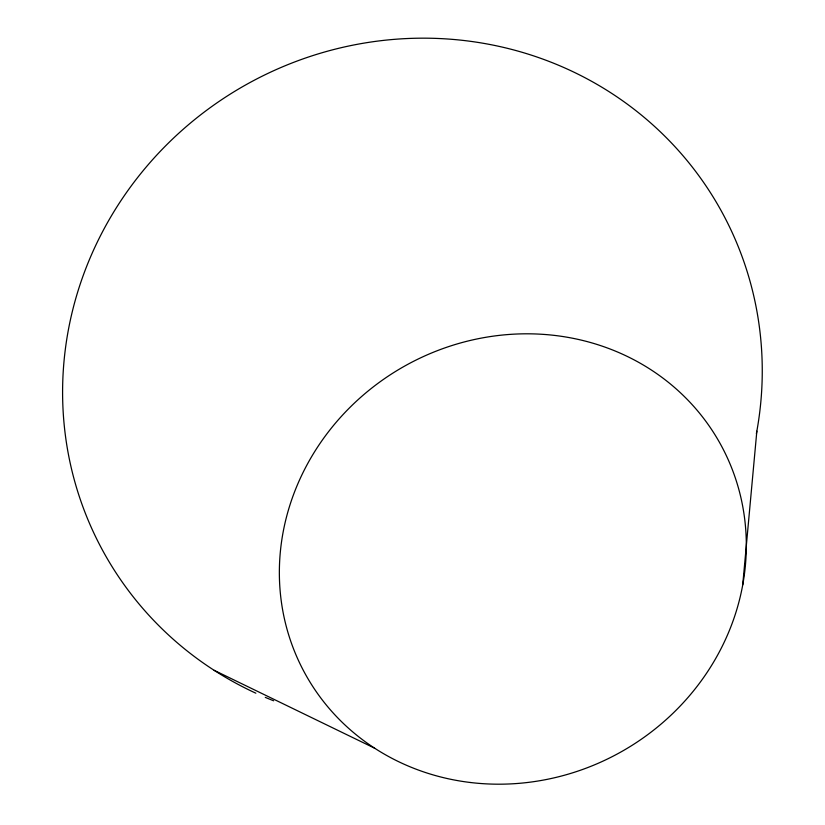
<?xml version="1.0" encoding="UTF-8"?>
<svg xmlns="http://www.w3.org/2000/svg" width="825" height="825" viewBox="0 0 825 825"><rect width="100%" height="100%" fill="white"/><g stroke="black" fill="none" stroke-linecap="round" stroke-linejoin="round"><path stroke-width="1.24" d="M742.717 584.935L756.845 431.166M214.139 670.312L374.612 748.182M255.853 693.196A352.842 340.261 -29.5 0 1 86.336 267.197A352.842 340.261 -29.5 0 1 508.107 48.5A352.842 340.261 -29.5 0 1 756.381 433.661M273.632 700.786A352.842 340.261 -29.5 0 1 265.289 697.373M470.322 782.492A237.28 221.182 -29.5 0 0 732.909 471.157A237.28 221.182 -29.5 0 0 335.27 423.349A237.28 221.182 -29.5 0 0 470.322 782.492"/></g></svg>
